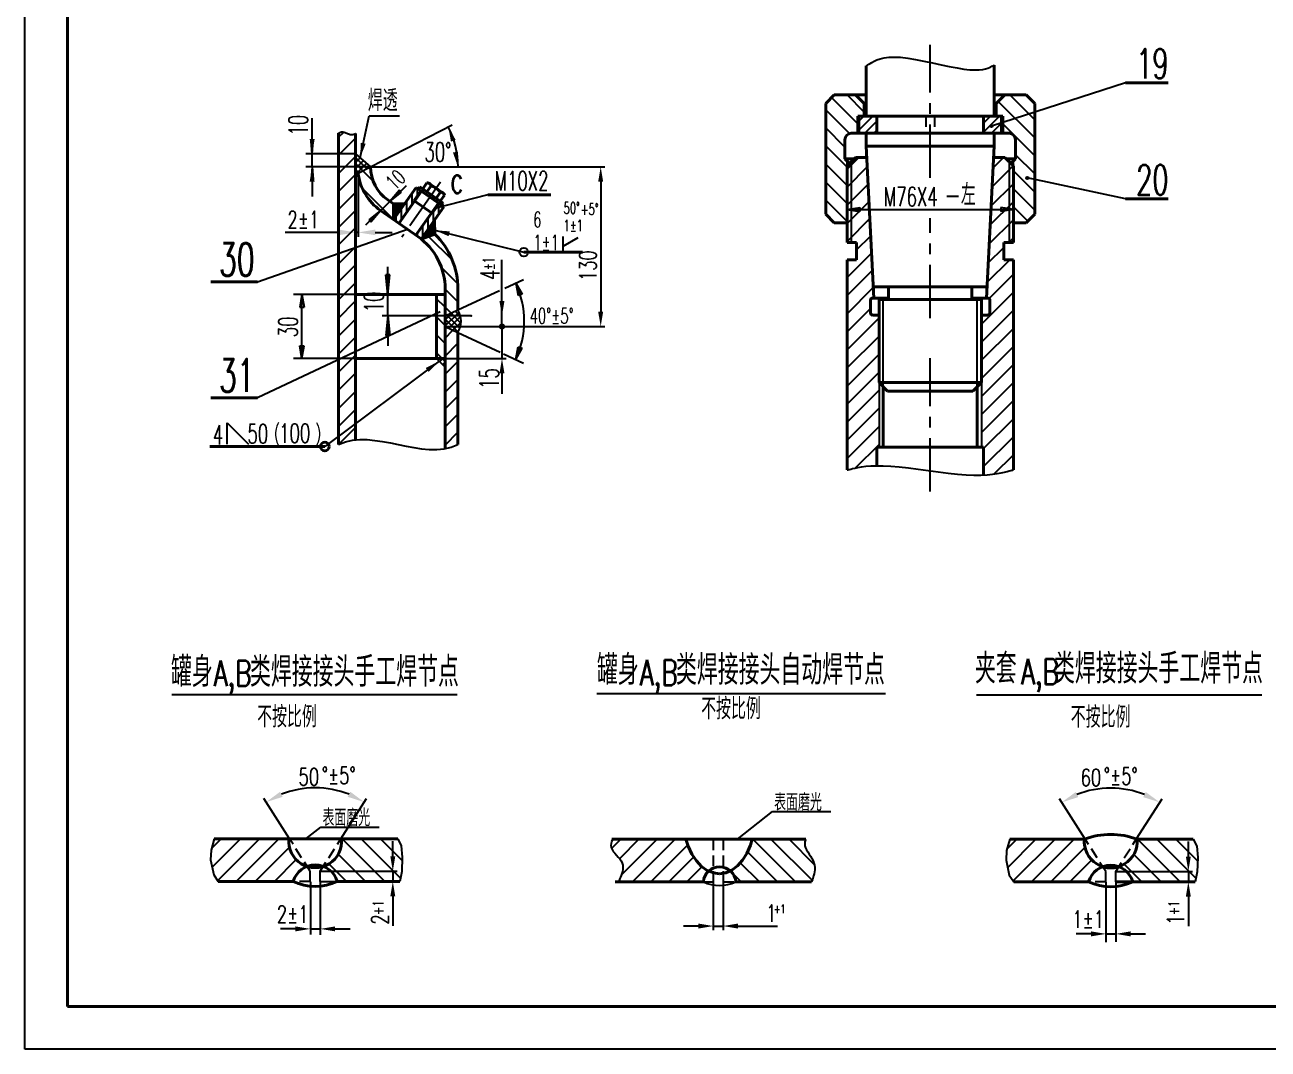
# Model space of a CAD drawing. Extents: x 1471 to 2065, y -218 to 623.
# Drawn here: x 1470.6 to 1762.1, y -218.3 to 22.1 of the extents above; entities that cross this region are included whole.
import ezdxf

# ---------------------------------------------------------------- set-up
doc = ezdxf.new("R2010")
doc.units = 0
doc.header["$LTSCALE"] = 10
doc.header["$MEASUREMENT"] = 0
doc.linetypes.add('CENTER', pattern=[2, 1.25, -0.25, 0.25, -0.25])
doc.linetypes.add('HIDDEN', pattern=[0.375, 0.25, -0.125])
doc.layers.get('0').update_dxf_attribs({"linetype": 'CONTINUOUS', "lineweight": 25})
doc.layers.get('DEFPOINTS').update_dxf_attribs({"linetype": 'CONTINUOUS', "lineweight": 25})
for name, color, linetype, lineweight in [('1', 1, 'CONTINUOUS', 40), ('2', 3, 'CENTER', 25), ('3', 5, 'HIDDEN', 25)]:
    doc.layers.add(name, color=color, linetype=linetype, lineweight=lineweight)
doc.styles.add('HZ', font='txt', dxfattribs={"width": 0.5, "bigfont": 'hztxt'})
doc.styles.get("Standard").update_dxf_attribs({"font": 'txt.shx', "width": 0.7, "bigfont": 'hztxt.shx'})
doc.dimstyles.new('1', dxfattribs={"dimtxt": 0.18, "dimasz": 0.18, "dimexe": 0.18, "dimexo": 0.0625, "dimgap": 0.09, "dimtad": 0, "dimtih": 1, "dimtoh": 1, "dimdec": 4, "dimzin": 0, "dimdsep": 46, "dimtxsty": 'Standard', "dimcen": 0.09, "dimadec": 0, "dimazin": 0, "dimtfac": 1, "dimtdec": 4, "dimtofl": 0, "dimtmove": 0, "dimatfit": 3, "dimfxl": 1, "dimtolj": 1, "dimtzin": 0, "dimarcsym": 0})
doc.dimstyles.get("Standard").update_dxf_attribs({"dimtxt": 0.18, "dimasz": 0.18, "dimexe": 0.18, "dimexo": 0.0625, "dimgap": 0.09, "dimtad": 0, "dimtih": 1, "dimtoh": 1, "dimdec": 4, "dimzin": 0, "dimdsep": 46, "dimtxsty": 'Standard', "dimcen": 0.09, "dimadec": 0, "dimazin": 0, "dimtfac": 1, "dimtdec": 4, "dimtofl": 0, "dimtmove": 0, "dimatfit": 3, "dimfxl": 1, "dimtolj": 1, "dimtzin": 0, "dimarcsym": 0})
pattern_1 = [(90, (696.412, -227.6476), (-1.25, 2e-16), [])]

# ---------------------------------------------------------------- blocks, each defined once
blk = doc.blocks.new('*D168')
at = {"color": 0, "linetype": 'Continuous', "lineweight": -2}
for p, q in [((1548.13, -12.74), (1548.13, -27.64)), ((1548.73, -12.74), (1548.73, -27.64)), ((1544.13, -26.64), (1531.6, -26.64)), ((1548.73, -26.64), (1548.13, -26.64)), ((1552.73, -26.64), (1556.73, -26.64))]:
    blk.add_line(p, q, dxfattribs=at)
at = {"color": 0, "linetype": 'Continuous'}
for points in [[(1544.13, -25.97), (1544.13, -27.3), (1548.13, -26.64)], [(1552.73, -25.97), (1552.73, -27.3), (1548.73, -26.64)]]:
    blk.add_solid(points, dxfattribs=at)
at = {"layer": 'DEFPOINTS', "color": 0, "linetype": 'Continuous'}
for p in [(1548.13, -12.74), (1548.73, -12.74), (1548.13, -26.64)]:
    blk.add_point(p, dxfattribs=at)
at = {"color": 0, "linetype": 'Continuous', "insert": (1535.87, -23.64), "char_height": 4, "attachment_point": 5}
blk.add_mtext('\\A1;2%%P1', dxfattribs=at)
blk = doc.blocks.new('*D148')
for p, q in [((-296.50306, 340.205817), (-295.988302, 338.568384)), ((-295.988302, 338.568384), (-295.120988, 336.707672)), ((-282.223451, 336.88435), (-281.407431, 338.768122)), ((-281.407431, 338.768122), (-280.998385, 340.205817)), ((-295.120988, 336.707672), (-294.06124, 335.105733)), ((-283.238921, 335.253983), (-282.223451, 336.88435)), ((-294.06124, 335.105733), (-292.841257, 333.811241)), ((-292.841257, 333.811241), (-291.498108, 332.863529)), ((-291.498108, 332.863529), (-290.072604, 332.291392)), ((-287.148969, 332.331442), (-285.739672, 332.942411)), ((-285.739672, 332.942411), (-284.422987, 333.92656)), ((-284.422987, 333.92656), (-283.238921, 335.253983)), ((-290.072604, 332.291392), (-288.608058, 332.112215)), ((-288.608058, 332.112215), (-287.148969, 332.331442))]:
    blk.add_line(p, q)
blk = doc.blocks.new('*D169')
at = {"color": 0, "linetype": 'Continuous', "lineweight": -2}
for p, q in [((1632.02, -179.04), (1632.02, -190.42)), ((1634.32, -179.03), (1634.32, -190.42)), ((1628.52, -189.42), (1625.02, -189.42)), ((1632.02, -189.42), (1634.32, -189.42)), ((1637.82, -189.42), (1647.05, -189.42))]:
    blk.add_line(p, q, dxfattribs=at)
at = {"color": 0, "linetype": 'Continuous'}
for points in [[(1628.52, -188.84), (1628.52, -190.01), (1632.02, -189.42)], [(1637.82, -188.84), (1637.82, -190.01), (1634.32, -189.42)]]:
    blk.add_solid(points, dxfattribs=at)
at = {"layer": 'DEFPOINTS', "color": 0, "linetype": 'Continuous'}
for p in [(1632.02, -179.04), (1634.32, -179.03), (1634.32, -189.42)]:
    blk.add_point(p, dxfattribs=at)
at = {"color": 0, "linetype": 'Continuous', "insert": (1645.59, -186.42), "char_height": 4, "attachment_point": 5}
blk.add_mtext('\\A1;1', dxfattribs=at)
blk = doc.blocks.new('*D149')
for p, q in [((-314.053985, 339.166137), (-314.09185, 338.697083)), ((-314.09185, 338.697083), (-314.024083, 338.232153)), ((-313.932407, 339.629524), (-314.053985, 339.166137)), ((-313.749031, 340.077454), (-313.932407, 339.629524)), ((-314.024083, 338.232153), (-313.837405, 337.778755)), ((-313.837405, 337.778755), (-313.553089, 337.334768)), ((-313.553089, 337.334768), (-313.201045, 336.89569)), ((-313.201045, 336.89569), (-312.811182, 336.457018)), ((-312.811182, 336.457018), (-312.413412, 336.014251)), ((-312.413412, 336.014251), (-312.037643, 335.562886)), ((-312.037643, 335.562886), (-311.713787, 335.098421)), ((-311.713787, 335.098421), (-311.471753, 334.616353)), ((-311.409395, 332.596304), (-311.538414, 332.124813)), ((-311.471753, 334.616353), (-311.333473, 334.114903)), ((-311.320257, 333.093041), (-311.409395, 332.596304)), ((-311.333473, 334.114903), (-311.288962, 333.603186)), ((-311.288962, 333.603186), (-311.320257, 333.093041)), ((-312.308171, 330.246654), (-312.326156, 330.205817)), ((-312.320827, 330.217917), (-312.32549, 330.20733)), ((-312.283526, 330.302616), (-312.308171, 330.246654)), ((-312.242895, 330.394876), (-312.283526, 330.302616)), ((-312.182281, 330.532512), (-312.242895, 330.394876)), ((-312.097688, 330.724596), (-312.182281, 330.532512)), ((-311.98512, 330.980204), (-312.097688, 330.724596)), ((-311.844239, 331.304926), (-311.98512, 330.980204)), ((-311.68935, 331.690408), (-311.844239, 331.304926)), ((-311.538414, 332.124813), (-311.68935, 331.690408))]:
    blk.add_line(p, q)
blk = doc.blocks.new('*D150')
for p, q in [((-268.610376, 339.570699), (-268.658157, 339.121862)), ((-268.658157, 339.121862), (-268.615576, 338.657542)), ((-268.615576, 338.657542), (-268.470916, 338.182375)), ((-268.491274, 339.998581), (-268.610376, 339.570699)), ((-268.470916, 338.182375), (-268.241775, 337.697677)), ((-268.241775, 337.697677), (-267.953079, 337.20393)), ((-267.953079, 337.20393), (-267.629751, 336.701617)), ((-267.629751, 336.701617), (-267.296718, 336.19122)), ((-267.296718, 336.19122), (-266.978904, 335.673221)), ((-266.978904, 335.673221), (-266.701234, 335.148105)), ((-266.701234, 335.148105), (-266.488634, 334.616353)), ((-266.488634, 334.616353), (-266.35951, 334.079953)), ((-266.3702, 332.52895), (-266.459151, 332.063055)), ((-266.314483, 333.02674), (-266.3702, 332.52895)), ((-266.35951, 334.079953), (-266.306189, 333.546911)), ((-266.306189, 333.546911), (-266.314483, 333.02674)), ((-267.021229, 330.245158), (-267.034464, 330.205817)), ((-267.030542, 330.217474), (-267.033973, 330.207274)), ((-267.003093, 330.299071), (-267.021229, 330.245158)), ((-266.973194, 330.387953), (-267.003093, 330.299071)), ((-266.928589, 330.520548), (-266.973194, 330.387953)), ((-266.866339, 330.705598), (-266.928589, 330.520548)), ((-266.783502, 330.951845), (-266.866339, 330.705598)), ((-266.679992, 331.26499), (-266.783502, 330.951845)), ((-266.567145, 331.638564), (-266.679992, 331.26499)), ((-266.459151, 332.063055), (-266.567145, 331.638564))]:
    blk.add_line(p, q)
blk = doc.blocks.new('*D151')
for p, q in [((-270.808848, 330.205817), (-280.808848, 340.205817)), ((-276.566207, 340.205817), (-266.916594, 330.556204)), ((-272.323566, 340.205817), (-266.41081, 334.293061)), ((-275.051488, 330.205817), (-282.07431, 337.228639)), ((-279.294129, 330.205817), (-283.759117, 334.670806))]:
    blk.add_line(p, q)
blk = doc.blocks.new('*D171')
at = {"color": 0, "lineweight": -2}
for p, q in [((1573.21, -11.24), (1606.61, -11.24)), ((1605.61, -14.74), (1605.61, -45.24)), ((1584.62, -48.74), (1606.61, -48.74))]:
    blk.add_line(p, q, dxfattribs=at)
at = {"color": 0}
for points in [[(1605.02, -14.74), (1606.19, -14.74), (1605.61, -11.24)], [(1605.02, -45.24), (1606.19, -45.24), (1605.61, -48.74)]]:
    blk.add_solid(points, dxfattribs=at)
at = {"layer": 'DEFPOINTS', "color": 0}
for p in [(1573.21, -11.24), (1584.62, -48.74), (1605.61, -48.74)]:
    blk.add_point(p, dxfattribs=at)
at = {"color": 0, "insert": (1602.61, -34.45), "char_height": 4, "attachment_point": 5, "rotation": 90}
blk.add_mtext('\\A1;130', dxfattribs=at)
blk = doc.blocks.new('*D144')
for p, q in [((-532.528704, -186.752846), (-531.69017, -186.611606)), ((-531.69017, -186.611606), (-530.690178, -186.48688)), ((-530.690178, -186.48688), (-529.515812, -186.393886)), ((-529.515812, -186.393886), (-528.154155, -186.347845)), ((-528.154155, -186.347845), (-526.592293, -186.363974)), ((-526.592293, -186.363974), (-524.81731, -186.457493)), ((-524.81731, -186.457493), (-522.827545, -186.637119)), ((-535.081992, -187.334856), (-535.079435, -187.334249)), ((-535.079435, -187.334249), (-535.06154, -187.329999)), ((-535.06154, -187.329999), (-535.012966, -187.318463)), ((-535.012966, -187.318463), (-534.918375, -187.295998)), ((-534.918375, -187.295998), (-534.762427, -187.258962)), ((-534.762427, -187.258962), (-534.529784, -187.20371)), ((-534.529784, -187.20371), (-534.205106, -187.126601)), ((-534.205106, -187.126601), (-533.773054, -187.023991)), ((-533.773054, -187.023991), (-533.218693, -186.895381)), ((-533.218693, -186.895381), (-532.528704, -186.752846)), ((-522.827545, -186.637119), (-520.666352, -186.885554)), ((-520.666352, -186.885554), (-518.388342, -187.178999)), ((-518.388342, -187.178999), (-516.048123, -187.493655)), ((-516.048123, -187.493655), (-513.700304, -187.805721)), ((-513.700304, -187.805721), (-511.399494, -188.091399)), ((-511.399494, -188.091399), (-509.200302, -188.326889)), ((-509.200302, -188.326889), (-507.157337, -188.48839)), ((-507.157337, -188.48839), (-505.314588, -188.558823)), ((-505.314588, -188.558823), (-503.673559, -188.547983)), ((-503.673559, -188.547983), (-502.225136, -188.472382)), ((-502.225136, -188.472382), (-500.960203, -188.348535)), ((-500.960203, -188.348535), (-499.869645, -188.192956)), ((-499.869645, -188.192956), (-498.944345, -188.022157)), ((-498.944345, -188.022157), (-498.17519, -187.852652)), ((-498.17519, -187.852652), (-497.553063, -187.700956)), ((-497.553063, -187.700956), (-497.067494, -187.580115)), ((-497.067494, -187.580115), (-496.7026, -187.489305)), ((-496.7026, -187.489305), (-496.44114, -187.424236)), ((-496.44114, -187.424236), (-496.265876, -187.380619)), ((-496.265876, -187.380619), (-496.159568, -187.354163)), ((-496.159568, -187.354163), (-496.081992, -187.334856)), ((-496.104977, -187.340577), (-496.084865, -187.335572))]:
    blk.add_line(p, q)
blk = doc.blocks.new('*D145')
for p, q in [((-530.581992, -92.531058), (-530.580144, -92.529906)), ((-530.580144, -92.529906), (-530.56721, -92.521842)), ((-530.56721, -92.521842), (-530.532104, -92.499954)), ((-530.532104, -92.499954), (-530.463739, -92.457331)), ((-530.463739, -92.457331), (-530.351029, -92.38706)), ((-530.351029, -92.38706), (-530.182888, -92.282229)), ((-530.182888, -92.282229), (-529.94823, -92.135927)), ((-529.94823, -92.135927), (-529.635969, -91.941242)), ((-529.635969, -91.941242), (-529.234123, -91.696532)), ((-529.234123, -91.696532), (-528.727137, -91.421238)), ((-528.727137, -91.421238), (-528.098559, -91.140072)), ((-528.098559, -91.140072), (-527.331938, -90.877747)), ((-527.331938, -90.877747), (-526.410823, -90.658973)), ((-526.410823, -90.658973), (-525.318762, -90.508462)), ((-525.318762, -90.508462), (-524.039305, -90.450927)), ((-524.039305, -90.450927), (-522.556, -90.511078)), ((-522.556, -90.511078), (-520.864685, -90.704005)), ((-520.864685, -90.704005), (-519.010348, -91.006312)), ((-519.010348, -91.006312), (-517.050266, -91.384979)), ((-517.050266, -91.384979), (-515.041716, -91.806987)), ((-515.041716, -91.806987), (-513.041975, -92.239317)), ((-513.041975, -92.239317), (-511.108319, -92.64895)), ((-511.108319, -92.64895), (-509.298026, -93.002865)), ((-509.298026, -93.002865), (-507.668373, -93.268046)), ((-507.668373, -93.268046), (-506.263614, -93.420233)), ((-503.26828, -93.341773), (-502.606631, -93.202448)), ((-502.606631, -93.202448), (-502.07862, -93.039123)), ((-502.07862, -93.039123), (-501.663393, -92.871348)), ((-501.663393, -92.871348), (-501.340093, -92.718674)), ((-501.340093, -92.718674), (-501.08986, -92.596671)), ((-501.08986, -92.596671), (-500.901816, -92.504989)), ((-500.901816, -92.504989), (-500.767075, -92.439295)), ((-500.767075, -92.439295), (-500.676755, -92.395259)), ((-500.676755, -92.395259), (-500.62197, -92.368548)), ((-500.62197, -92.368548), (-500.581992, -92.349056)), ((-500.593837, -92.354832), (-500.583473, -92.349778)), ((-506.263614, -93.420233), (-505.075916, -93.470216)), ((-505.075916, -93.470216), (-504.084423, -93.437545)), ((-504.084423, -93.437545), (-503.26828, -93.341773))]:
    blk.add_line(p, q)

msp = doc.modelspace()

# ---------------------------------------------------------------- hatches: boundary and pattern name
h = msp.add_hatch()
h.set_pattern_fill('ANSI31', color=256, scale=10, angle=45, style=0)
h.set_pattern_definition(pattern_1)
h.paths.add_polyline_path([(1561.97312, -19.26477), (1561.7607, -19.11603), (1563.34945, -16.84707), (1562.29319, -16.10747), (1557.03246, -23.62058), (1557.05084, -23.63896), (1558.29855, -24.51261)])
h = msp.add_hatch()
h.set_pattern_fill('ANSI37', color=256, scale=3, style=0)
h.set_pattern_definition([(45, (696.41197, -227.64764), (-0.26516504, 0.26516504), []), (135, (696.41197, -227.64764), (-0.26516504, -0.26516504), [])])
h.paths.add_polyline_path([(1558.7506, -21.16682), (1557.02987, -19.96195), (1557.02987, -23.61799), (1557.03246, -23.62058)])
h.paths.add_polyline_path([(1558.7506, -21.16682), (1559.59426, -19.96195), (1557.02987, -19.96195)])
h.paths.add_polyline_path([(1566.6462, -23.77135), (1565.25665, -25.75583, -0.02671074), (1566.70218, -27.02224)])
h.paths.add_polyline_path([(1565.25665, -25.75583), (1563.53278, -28.21779), (1566.70218, -27.02224, 0.02671074)])
h = msp.add_hatch()
h.set_pattern_fill('ANSI31', color=256, scale=10, angle=45, style=0)
h.set_pattern_definition(pattern_1)
h.paths.add_polyline_path([(1565.96509, -22.06393), (1566.17731, -22.21295), (1567.76907, -19.94609), (1568.82434, -20.68709), (1563.55364, -28.1932), (1563.5301, -28.18219), (1562.28356, -27.30688)])
h = msp.add_hatch()
h.set_pattern_fill('ANSI31', color=256, style=0)
h.set_pattern_definition([(45, (985.236, -377.0608), (-2.245064, 2.245064), [])])
h.paths.add_polyline_path([(1533.4778, -178.9608, -0.236492684), (1536.75926, -175.42131, -0.351149871), (1532.4778, -168.9608), (1514.97211, -168.9608), (1514.22479, -171.63733), (1514.11803, -173.87587), (1514.86534, -177.39357), (1515.93294, -178.9608)])
h = msp.add_hatch()
h.set_pattern_fill('ANSI31', color=256, angle=90, style=0)
h.set_pattern_definition([(135, (985.236, -377.0608), (-2.245064, -2.245064), [])])
h.paths.add_polyline_path([(1558.49447, -178.9608), (1558.95707, -176.64739), (1559.06383, -173.23628), (1558.8503, -170.57136), (1557.99623, -168.9608), (1544.82403, -168.9608, -0.351149869), (1540.54257, -175.42131, -0.236492687), (1543.82403, -178.9608)])
h = msp.add_hatch()
h.set_pattern_fill('ANSI31', color=256, style=0)
h.set_pattern_definition([(45, (1171.809, -377.1277), (-2.245064, 2.245064), [])])
h.paths.add_polyline_path([(1720.05093, -179.02773, -0.236492684), (1723.3324, -175.48823, -0.351149871), (1719.05093, -169.02773), (1701.54524, -169.02773), (1700.79792, -171.70425), (1700.69116, -173.94279), (1701.43848, -177.46049), (1702.50608, -179.02773)])
h = msp.add_hatch()
h.set_pattern_fill('ANSI31', color=256, angle=90, style=0)
h.set_pattern_definition([(135, (1171.809, -377.1277), (-2.245064, -2.245064), [])])
h.paths.add_polyline_path([(1745.06761, -179.02773), (1745.5302, -176.71431), (1745.63696, -173.3032), (1745.42344, -170.63828), (1744.56936, -169.02773), (1731.39717, -169.02773, -0.351149869), (1727.1157, -175.48823, -0.236492687), (1730.39717, -179.02773)])

# ---------------------------------------------------------------- linework, layer by layer
for p, q in [((1470.56088, -218.30934), (1470.56088, 622.69066)), ((1728.71041, 8.47131), (1697.24466, -1.67808)), ((1665.88875, -1.12755), (1659.76576, 4.99544)), ((1667.38875, 1.61509), (1663.38541, 5.61843)), ((1707.38875, -4.44379), (1698.85764, 4.08732)), ((1707.38875, -0.20115), (1701.56918, 5.61843)), ((1663.96209, -3.44353), (1658.38875, 2.12981)), ((1666.13875, -2.67209), (1669.42927, 0.61843)), ((1666.13875, -0.55077), (1667.30795, 0.61843)), ((1695.38875, -3.12058), (1699.12775, 0.61843)), ((1695.38875, -0.99926), (1697.00643, 0.61843)), ((1537.93823, -8.239), (1537.93823, -2.239)), ((1662.88875, -6.61283), (1658.38875, -2.11283)), ((1667.55059, -3.38157), (1670.38875, -0.54341)), ((1669.67191, -3.38157), (1670.38875, -2.66473)), ((1697.24907, -3.38157), (1699.63875, -0.9919)), ((1707.38875, -8.68643), (1699.88875, -1.18643)), ((1537.93823, -8.239), (1537.6891, -5.24936)), ((1538.18737, -5.24936), (1537.6891, -5.24936)), ((1537.93823, -8.239), (1538.18737, -5.24936)), ((1544.13495, -4.30337), (1545.34106, -3.09726)), ((1544.13495, -3.34968), (1544.13527, -3.34951)), ((1544.13495, -8.54601), (1548.13495, -4.54601)), ((1544.13527, -3.34951), (1544.13753, -3.34826)), ((1544.13753, -3.34826), (1544.14367, -3.34486)), ((1544.14367, -3.34486), (1544.15561, -3.33826)), ((1544.15561, -3.33826), (1544.1753, -3.32737)), ((1544.1753, -3.32737), (1544.20468, -3.31112)), ((1544.20468, -3.31112), (1544.24567, -3.28845)), ((1544.24567, -3.28845), (1544.30022, -3.25827)), ((1544.30022, -3.25827), (1544.3699, -3.22043)), ((1544.3699, -3.22043), (1544.45483, -3.17834)), ((1544.45483, -3.17834), (1544.55474, -3.13634)), ((1544.55474, -3.13634), (1544.66939, -3.09874)), ((1544.66939, -3.09874), (1544.79852, -3.06988)), ((1544.79852, -3.06988), (1544.94189, -3.05408)), ((1544.94189, -3.05408), (1545.09923, -3.05567)), ((1545.09923, -3.05567), (1545.2703, -3.07898)), ((1545.2703, -3.07898), (1545.45438, -3.12653)), ((1545.45438, -3.12653), (1545.64888, -3.19369)), ((1545.64888, -3.19369), (1545.85076, -3.27402)), ((1545.85076, -3.27402), (1546.05695, -3.3611)), ((1546.05695, -3.3611), (1546.26442, -3.44848)), ((1546.26442, -3.44848), (1546.47011, -3.52974)), ((1546.47011, -3.52974), (1546.67098, -3.59844)), ((1546.67098, -3.59844), (1546.86396, -3.64814)), ((1546.86396, -3.64814), (1547.04637, -3.67419)), ((1547.04637, -3.67419), (1547.21696, -3.67898)), ((1547.21696, -3.67898), (1547.37484, -3.6667)), ((1547.37484, -3.6667), (1547.51913, -3.6415)), ((1547.51913, -3.6415), (1547.64893, -3.60757)), ((1547.64893, -3.60757), (1547.76336, -3.56908)), ((1547.76336, -3.56908), (1547.86153, -3.5302)), ((1547.86153, -3.5302), (1547.94255, -3.4951)), ((1547.94255, -3.4951), (1548.00606, -3.46709)), ((1548.00606, -3.46709), (1548.05378, -3.44604)), ((1548.05378, -3.44604), (1548.08798, -3.43096)), ((1548.08798, -3.43096), (1548.1109, -3.42085)), ((1548.1109, -3.42085), (1548.12481, -3.41472)), ((1548.12481, -3.41472), (1548.13495, -3.41025)), ((1548.13195, -3.41157), (1548.13458, -3.41041)), ((1699.37039, -3.38157), (1699.63875, -3.11322)), ((1548.13495, -8.239), (1536.43823, -8.239)), ((1537.93823, -11.239), (1537.93823, -8.239)), ((1548.13495, -8.239), (1551.63495, -11.239)), ((1548.13495, -8.78865), (1548.43092, -8.49268)), ((1663.38875, -11.35547), (1658.38875, -6.35547)), ((1707.38875, -12.92907), (1702.88875, -8.42907)), ((1551.63495, -11.239), (1536.43823, -11.239)), ((1537.93823, -11.239), (1537.6891, -14.22864)), ((1537.93823, -11.239), (1537.93823, -17.239)), ((1537.93823, -11.239), (1538.18737, -14.22864)), ((1544.13495, -12.78865), (1548.13495, -8.78865)), ((1550.75921, -11.69046), (1548.13495, -9.06621)), ((1548.13495, -10.20286), (1549.19242, -9.1454)), ((1548.13495, -11.61708), (1549.95392, -9.79811)), ((1549.82605, -12.17153), (1548.13495, -10.48042)), ((1548.42724, -12.739), (1550.71542, -10.45083)), ((1548.72528, -12.739), (1551.63495, -11.239)), ((1551.02916, -11.5513), (1551.47692, -11.10354)), ((1551.63495, -11.239), (1573.21498, -11.239)), ((1663.38875, -15.59812), (1658.38875, -10.59812)), ((1666.13638, -9.03843), (1663.38875, -11.78605)), ((1663.38875, -24.38157), (1663.38875, -9.88157)), ((1668.13365, -11.28379), (1663.38875, -16.02869)), ((1664.38875, -10.03843), (1664.38875, -29.03843)), ((1697.41084, -15.94772), (1702.38875, -10.96982)), ((1697.63394, -11.48198), (1700.0775, -9.03843)), ((1701.38875, -10.03843), (1701.38875, -29.03843)), ((1702.38875, -24.38157), (1702.38875, -9.88157)), ((1538.18737, -14.22864), (1537.6891, -14.22864)), ((1544.13495, -17.03129), (1548.13495, -13.03129)), ((1548.8929, -12.65259), (1548.13495, -11.89464)), ((1548.72528, -12.739), (1548.13495, -12.739)), ((1552.24623, -14.5917), (1549.82605, -12.17153)), ((1707.38875, -17.17171), (1702.38875, -12.17171)), ((1728.71041, -18.78706), (1705.65415, -13.85736)), ((1544.13495, -21.27393), (1548.13495, -17.27393)), ((1557.05084, -23.63896), (1549.70013, -16.28825)), ((1550.50147, -24.82756), (1560.02763, -15.61662)), ((1558.3947, -16.70866), (1556.12184, -19.39317)), ((1556.12184, -19.39317), (1558.88128, -17.21189)), ((1558.88128, -17.21189), (1558.3947, -16.70866)), ((1563.34945, -16.84707), (1561.7607, -19.11603)), ((1663.38875, -19.84076), (1658.38875, -14.84076)), ((1668.33552, -15.32456), (1663.38875, -20.27133)), ((1663.38875, -17.45431), (1663.38875, -23.26656)), ((1697.18775, -20.41346), (1702.38875, -15.21246)), ((1707.38875, -21.41435), (1702.38875, -16.41435)), ((1702.38875, -17.25367), (1702.38875, -23.26656)), ((1567.76907, -19.94609), (1566.17731, -22.21295)), ((1579.17848, -17.83188), (1566.6462, -21.06366)), ((1663.38875, -24.0834), (1658.38875, -19.0834)), ((1668.53739, -19.36533), (1663.38875, -24.51397)), ((1696.96465, -24.8792), (1702.38875, -19.4551)), ((1544.13495, -25.51657), (1548.13495, -21.51657)), ((1553.96491, -21.47872), (1551.20547, -23.66)), ((1551.69205, -24.16323), (1553.96491, -21.47872)), ((1663.38875, -21.26656), (1666.34793, -20.77336)), ((1663.38875, -21.26656), (1702.38875, -21.26656)), ((1663.38875, -21.26656), (1666.34793, -21.75975)), ((1666.34793, -20.77336), (1666.34793, -21.75975)), ((1699.42957, -20.77336), (1699.42957, -21.75975)), ((1702.38875, -21.26656), (1699.42957, -20.77336)), ((1702.38875, -21.26656), (1699.42957, -21.75975)), ((1705.75104, -24.01928), (1702.38875, -20.65699)), ((1525.12736, -38.24775), (1560.29198, -25.90842)), ((1544.13495, -29.57774), (1548.13495, -25.57774)), ((1551.20547, -23.66), (1551.69205, -24.16323)), ((1668.73926, -23.40611), (1663.38875, -28.75662)), ((1696.74155, -29.34494), (1702.38875, -23.69774)), ((1570.82684, -33.17231), (1565.23152, -27.57699)), ((1596.83373, -31.29524), (1596.83373, -27.62192)), ((1596.83373, -29.85059), (1600.31965, -27.80932)), ((1665.63875, -30.74926), (1668.94113, -27.44688)), ((1701.29071, -29.03843), (1702.38875, -27.94038)), ((1701.29071, -29.03843), (1701.38875, -28.94038)), ((1544.13495, -34.00185), (1548.13495, -30.00185)), ((1663.38875, -37.2419), (1669.143, -31.48765)), ((1696.51845, -33.81068), (1700.13875, -30.19038)), ((1544.13495, -38.24449), (1548.13495, -34.24449)), ((1555.65714, -41.239), (1555.65714, -34.71967)), ((1572.09304, -38.68115), (1568.25293, -34.84105)), ((1696.29535, -38.27642), (1701.53335, -33.03843)), ((1555.65714, -41.239), (1555.19446, -36.62212)), ((1556.11982, -36.62212), (1555.19446, -36.62212)), ((1555.65714, -41.239), (1556.11982, -36.62212)), ((1583.08808, -39.73255), (1587.49818, -37.67608)), ((1663.38875, -41.48454), (1669.34487, -35.52842)), ((1696.6814, -42.13302), (1702.38875, -36.42566)), ((1544.13495, -42.48713), (1548.13495, -38.48713)), ((1572.13495, -42.96571), (1569.13495, -39.96571)), ((1572.13495, -44.84007), (1581.89453, -40.28911)), ((1585.68556, -38.52132), (1587.16112, -41.13336)), ((1585.68556, -38.52132), (1586.23421, -41.47073)), ((1663.38875, -45.72718), (1669.54673, -39.56919)), ((1694.88875, -48.1683), (1702.38875, -40.6683)), ((1548.13495, -41.239), (1533.53474, -41.239)), ((1535.53474, -41.239), (1535.04154, -44.19818)), ((1535.53474, -56.239), (1535.53474, -41.239)), ((1535.53474, -41.239), (1536.02794, -44.19818)), ((1544.13495, -46.72977), (1548.13495, -42.72977)), ((1555.65714, -46.239), (1555.65714, -41.239)), ((1555.65714, -46.239), (1555.65714, -41.239)), ((1569.13495, -44.20835), (1567.13495, -42.20835)), ((1587.16112, -41.13336), (1586.23421, -41.47073)), ((1671.88875, -62.88157), (1671.88875, -42.38157)), ((1693.88875, -62.88157), (1693.88875, -42.38157)), ((1567.9375, -45.24552), (1525.12736, -65.48203)), ((1535.04154, -44.19818), (1536.02794, -44.19818)), ((1569.13495, -46.239), (1554.32083, -46.239)), ((1555.65714, -46.239), (1555.19446, -50.85587)), ((1555.65714, -46.239), (1555.65714, -53.239)), ((1555.65714, -46.239), (1556.11982, -50.85587)), ((1569.13495, -48.45099), (1567.13495, -46.45099)), ((1570.51983, -45.59322), (1569.13495, -44.20835)), ((1569.13495, -46.239), (1572.13495, -44.84007)), ((1569.13495, -48.59983), (1572.39326, -45.34152)), ((1569.13495, -47.18562), (1570.90867, -45.4119)), ((1569.55535, -46.04296), (1572.60266, -49.09027)), ((1570.00452, -49.14448), (1572.74056, -46.40843)), ((1570.51983, -45.59322), (1572.8362, -47.90959)), ((1571.4843, -45.14348), (1572.73823, -46.39741)), ((1663.38875, -49.96982), (1668.88875, -44.46982)), ((1694.88875, -52.41094), (1702.38875, -44.91094)), ((1544.13495, -50.97242), (1548.13495, -46.97242)), ((1569.13495, -47.03677), (1572.17191, -50.07373)), ((1569.67461, -48.99064), (1569.13495, -48.45099)), ((1569.13495, -48.739), (1572.13495, -50.13792)), ((1569.13495, -48.739), (1584.62441, -48.739)), ((1570.96899, -49.59422), (1572.84822, -47.71499)), ((1663.38875, -54.21246), (1670.88875, -46.71246)), ((1694.88875, -56.65359), (1702.38875, -49.15359)), ((1544.13495, -55.21506), (1548.13495, -51.21506)), ((1556.11982, -50.85587), (1555.19446, -50.85587)), ((1569.13495, -52.69363), (1567.13495, -50.69363)), ((1569.13495, -51.42826), (1570.96899, -49.59422)), ((1572.13495, -50.13792), (1582.04128, -54.75732)), ((1663.38875, -58.4551), (1670.88875, -50.9551)), ((1535.53474, -56.239), (1535.04154, -53.27982)), ((1535.04154, -53.27982), (1536.02794, -53.27982)), ((1535.53474, -56.239), (1536.02794, -53.27982)), ((1568.43768, -56.239), (1567.13495, -54.93627)), ((1569.13495, -55.6709), (1572.13495, -52.6709)), ((1582.85067, -55.13474), (1587.49818, -57.30191)), ((1585.68556, -56.45667), (1586.23421, -53.50727)), ((1585.68556, -56.45667), (1587.16112, -53.84464)), ((1586.23421, -53.50727), (1587.16112, -53.84464)), ((1663.38875, -62.69774), (1670.88875, -55.19774)), ((1694.88875, -60.89623), (1702.38875, -53.39623)), ((1548.13495, -56.239), (1533.53474, -56.239)), ((1544.13495, -59.4577), (1548.13495, -55.4577)), ((1567.13495, -56.239), (1569.13495, -58.239)), ((1567.1438, -56.24784), (1567.15264, -56.239)), ((1567.8509, -56.95495), (1568.56685, -56.239)), ((1569.13495, -56.93627), (1568.43768, -56.239)), ((1568.55801, -57.66206), (1569.13495, -57.08511)), ((1569.13495, -59.91354), (1572.13495, -56.91354)), ((1694.88875, -65.13887), (1702.38875, -57.63887)), ((1544.13495, -63.70034), (1548.13495, -59.70034)), ((1569.13495, -64.15618), (1572.13495, -61.15618)), ((1663.38875, -66.94038), (1670.88875, -59.44038)), ((1544.13495, -67.94298), (1548.13495, -63.94298)), ((1663.38875, -71.18302), (1670.88875, -63.68302)), ((1670.88875, -61.88157), (1670.88875, -77.03843)), ((1694.88875, -69.38151), (1702.38875, -61.88151)), ((1694.88875, -61.88157), (1694.88875, -77.03843)), ((1569.13495, -68.04742), (1572.13495, -65.04742)), ((1694.88875, -73.62415), (1702.38875, -66.12415)), ((1544.13495, -72.18562), (1548.13495, -68.18562)), ((1569.13495, -72.29006), (1572.13495, -69.29006)), ((1663.38875, -75.42566), (1670.88875, -67.92566)), ((1517.98156, -71.33059), (1522.98156, -76.33059)), ((1517.98156, -76.33059), (1517.98156, -71.33059)), ((1544.13495, -76.42826), (1548.13495, -72.42826)), ((1663.38875, -79.6683), (1670.88875, -72.1683)), ((1695.38875, -77.36679), (1702.38875, -70.36679)), ((1569.13495, -76.5327), (1572.13495, -73.5327)), ((1695.38875, -81.60943), (1702.38875, -74.60943)), ((1665.39453, -81.90516), (1670.88875, -76.41094)), ((1670.14963, -81.3927), (1670.38875, -81.15359)), ((1697.91007, -83.33075), (1702.38875, -78.85207)), ((1505.00553, -135.08083), (1571.97043, -135.08083)), ((1604.66978, -134.82275), (1672.36696, -134.82275)), ((1693.78097, -135.14775), (1760.70288, -135.14775)), ((1637.70824, -169.0398), (1645.87142, -162.57448)), ((1645.87142, -162.57448), (1659.58556, -162.57448)), ((1536.46435, -168.9608), (1539.95003, -166.20011)), ((1539.95003, -166.20011), (1553.66416, -166.20011)), ((1610.3395, -169.0398), (1608.16846, -171.21084)), ((1614.58214, -169.0398), (1610.01257, -173.60938)), ((1618.82478, -169.0398), (1610.48185, -177.38273)), ((1623.06743, -169.0398), (1613.06743, -179.0398)), ((1653.62, -169.24704), (1653.69643, -169.0398)), ((1556.85404, -173.03795), (1556.85404, -169.53795)), ((1617.344, -179.00587), (1626.01526, -170.3346)), ((1743.42718, -173.10488), (1743.42718, -169.60488)), ((1621.55271, -179.0398), (1627.41403, -173.17848)), ((1539.82403, -176.53795), (1557.85404, -176.53795)), ((1556.85404, -176.53795), (1556.85404, -178.9608)), ((1625.79535, -179.0398), (1629.34668, -175.48847)), ((1636.23084, -176.69613), (1638.57451, -179.0398)), ((1726.39717, -176.60488), (1744.42718, -176.60488)), ((1743.42718, -176.60488), (1743.42718, -179.02773)), ((1537.5217, -179.04617), (1537.5217, -191.37921)), ((1539.82403, -178.9608), (1539.82403, -191.45378)), ((1724.09483, -179.11309), (1724.09483, -193.19634)), ((1726.39717, -179.02773), (1726.39717, -193.09562)), ((1556.85404, -182.4608), (1556.85404, -189.3608)), ((1743.42718, -182.52773), (1743.42718, -189.42773)), ((1534.0217, -190.08644), (1530.5217, -190.08644)), ((1537.5217, -190.08644), (1539.82403, -190.08644)), ((1543.32403, -190.08644), (1546.82403, -190.08644)), ((1720.59483, -191.26222), (1717.09483, -191.26222)), ((1724.09483, -191.26222), (1726.39717, -191.26222)), ((1729.89717, -191.26222), (1733.39717, -191.26222)), ((2064.56088, -218.30934), (1470.56088, -218.30934))]:
    msp.add_line(p, q)
at = {"color": 0, "linetype": 'ByBlock'}
for p, q in [((1537.93823, -4.739), (1537.93823, 0.19167)), ((1551.63495, -11.239), (1570.758, -1.38065)), ((1548.13495, -8.239), (1536.93823, -8.239)), ((1537.93823, -11.239), (1537.93823, -8.239)), ((1551.63495, -11.239), (1536.93823, -11.239)), ((1537.93823, -14.739), (1537.93823, -18.239)), ((1582.45137, -48.739), (1582.45137, -33.09502)), ((1582.46112, -45.239), (1582.46112, -41.739)), ((1575.23907, -46.239), (1554.32083, -46.239)), ((1582.46112, -48.739), (1582.46112, -56.239)), ((1582.45137, -52.239), (1582.45137, -55.739)), ((1569.13495, -56.239), (1583.46112, -56.239)), ((1582.46112, -59.739), (1582.46112, -64.51999)), ((1532.65062, -168.9608), (1526.61605, -159.48842)), ((1544.65121, -168.9608), (1550.68578, -159.48842)), ((1719.22376, -169.02773), (1713.18918, -159.55534)), ((1731.22435, -169.02773), (1737.25892, -159.55534))]:
    msp.add_line(p, q, dxfattribs=at)
at = {"color": 6, "linetype": 'ByBlock'}
msp.add_line((1539.82403, -178.9608), (1557.85404, -178.9608), dxfattribs=at)
for points in [[(1514.97211, -168.9608), (1514.22479, -171.63733), (1514.11803, -173.87587), (1514.86534, -177.39357), (1515.93294, -178.9608)], [(1557.99623, -168.9608), (1558.8503, -170.57136), (1559.06383, -173.23628), (1558.95707, -176.64739), (1558.49447, -178.9608)], [(1701.54524, -169.02773), (1700.79792, -171.70425), (1700.69116, -173.94279), (1701.43848, -177.46049), (1702.50608, -179.02773)], [(1744.56936, -169.02773), (1745.42344, -170.63828), (1745.63696, -173.3032), (1745.5302, -176.71431), (1745.06761, -179.02773)]]:
    msp.add_lwpolyline(points)
for centre, radius in [((1697.24466, -1.67808), 0.25), ((1705.65415, -13.85736), 0.25), ((1587.55312, -31.29524), 1), ((1582.46112, -48.739), 0.52603)]:
    msp.add_circle(centre, radius)
at = {"color": 0, "linetype": 'ByBlock'}
for centre, radius, start, end in [((1551.63495, -11.239), 20.5146, 0, 27.2720943), ((1538.65092, -178.37938), 21.3988, 68.2257464, 111.7742536), ((1725.22405, -178.4463), 21.3988, 68.2257464, 111.7742536)]:
    msp.add_arc(centre, radius, start, end, dxfattribs=at)
for centre, radius, start, end in [((1566.45432, -47.489), 21.21933, 335, 25), ((1567.60862, -47.489), 5.24447, 329.662766, 30.337234), ((1633.50059, -171.15125), 8.76366, 244.176845, 295.823155)]:
    msp.add_arc(centre, radius, start, end)
at = {"start_tangent": (0.898457911, 0.439059656), "end_tangent": (0.897751221, 0.440502832)}
msp.add_spline([(1544.13495, -76.42826), (1572.13495, -76.42826)], degree=3, dxfattribs=at)
at = {"color": 0, "linetype": 'ByBlock'}
for p in [(1537.93823, -8.239), (1571.89188, -7.99774), (1569.13495, -41.239), (1575.23907, -46.239), (1582.46112, -56.239)]:
    msp.add_point(p, dxfattribs=at)
for p in [(1548.13495, -8.239), (1551.63495, -11.239), (1551.63495, -11.239), (1551.63495, -11.239), (1551.63495, -11.239), (1548.72528, -12.739), (1569.13495, -56.239), (1539.82403, -190.08644), (1726.39717, -191.26222)]:
    msp.add_point(p)
for points in [[(1570.49308, -5.33186), (1571.59222, -4.9407), (1569.86916, -1.83887)], [(1537.3549, -4.739), (1538.52157, -4.739), (1537.93823, -8.239)], [(1572.10655, -7.69098), (1570.95817, -7.89671), (1572.14955, -11.239)], [(1537.3549, -14.739), (1538.52157, -14.739), (1537.93823, -11.239)], [(1581.86803, -42.739), (1583.0347, -42.739), (1582.45137, -46.239)], [(1581.87779, -59.739), (1583.04445, -59.739), (1582.46112, -56.239)], [(1531.0171, -159.10061), (1530.40894, -157.91405), (1527.15335, -160.33181)], [(1546.89289, -157.91405), (1546.28473, -159.10061), (1550.14848, -160.33181)], [(1717.59024, -159.16753), (1716.98207, -157.98097), (1713.72648, -160.39874)], [(1733.46603, -157.98097), (1732.85787, -159.16753), (1736.72162, -160.39874)]]:
    msp.add_solid(points, dxfattribs=at)
for points in [[(1556.27071, -173.03795), (1557.43737, -173.03795), (1556.85404, -176.53795)], [(1742.84384, -173.10488), (1744.01051, -173.10488), (1743.42718, -176.60488)], [(1556.27071, -182.4608), (1557.43737, -182.4608), (1556.85404, -178.9608)], [(1742.84384, -182.52773), (1744.01051, -182.52773), (1743.42718, -179.02773)], [(1534.0217, -189.50311), (1534.0217, -190.66978), (1537.5217, -190.08644)], [(1543.32403, -189.50311), (1543.32403, -190.66978), (1539.82403, -190.08644)], [(1720.59483, -190.67889), (1720.59483, -191.84556), (1724.09483, -191.26222)], [(1729.89717, -190.67889), (1729.89717, -191.84556), (1726.39717, -191.26222)]]:
    msp.add_solid(points)
at = {"layer": '1'}
for p, q in [((1480.56088, -208.30934), (1480.56088, 597.69066)), ((1667.88875, 12.42973), (1667.88875, 0.61843)), ((1697.88875, 12.61173), (1697.88875, 0.61843)), ((1738.71041, 8.47131), (1728.71041, 8.47131)), ((1660.38875, 5.61843), (1658.38875, 3.61843)), ((1658.38875, 3.61843), (1658.38875, -22.38157)), ((1667.88875, 5.61843), (1660.38875, 5.61843)), ((1667.38875, 3.61843), (1665.38875, 5.61843)), ((1667.38875, 3.61843), (1667.88875, 3.61843)), ((1667.38875, 3.61843), (1667.38875, 0.61843)), ((1705.38875, 5.61843), (1697.88875, 5.61843)), ((1697.88875, 3.61843), (1698.38875, 3.61843)), ((1698.38875, 3.61843), (1700.38875, 5.61843)), ((1698.38875, 3.61843), (1698.38875, 0.61843)), ((1707.38875, 3.61843), (1705.38875, 5.61843)), ((1707.38875, -22.38157), (1707.38875, 3.61843)), ((1665.88875, 0.61843), (1665.88875, -3.38157)), ((1699.88875, 0.61843), (1665.88875, 0.61843)), ((1666.13875, -3.38157), (1666.13875, 0.61843)), ((1666.13875, 0.61843), (1681.88875, 0.61843)), ((1670.38875, -3.38157), (1670.38875, 0.61843)), ((1699.63875, 0.61843), (1679.18455, 0.61843)), ((1695.38875, -3.38157), (1695.38875, 0.61843)), ((1699.63875, -3.38157), (1699.63875, 0.61843)), ((1699.88875, -3.38157), (1699.88875, 0.61843)), ((1544.13495, -3.34968), (1544.13495, -76.42826)), ((1548.13495, -3.41025), (1548.13495, -75.3263)), ((1662.88875, -4.88157), (1662.88875, -9.38157)), ((1701.38875, -3.38157), (1664.38875, -3.38157)), ((1681.88875, -3.38157), (1666.13875, -3.38157)), ((1667.88875, -6.38157), (1667.88875, -3.38157)), ((1683.88875, -3.38157), (1699.63875, -3.38157)), ((1697.88875, -6.38157), (1697.88875, -3.38157)), ((1702.88875, -9.38157), (1702.88875, -4.88157)), ((1667.88875, -6.38157), (1697.88875, -6.38157)), ((1667.88875, -6.38157), (1669.67009, -42.03843)), ((1697.88875, -6.38157), (1696.10741, -42.03843)), ((1662.88875, -9.38157), (1665.0456, -9.38157)), ((1662.88875, -9.38157), (1663.96718, -10.46)), ((1665.38875, -9.03843), (1663.38875, -11.03843)), ((1663.38875, -11.03843), (1663.38875, -29.03843)), ((1665.38875, -9.03843), (1668.13875, -9.03843)), ((1697.63875, -9.03843), (1700.38875, -9.03843)), ((1702.38875, -11.03843), (1700.38875, -9.03843)), ((1702.88875, -9.38157), (1700.7319, -9.38157)), ((1702.88875, -9.38157), (1701.81032, -10.46)), ((1702.38875, -11.03843), (1702.38875, -29.03843)), ((1562.29319, -16.10747), (1557.02987, -23.62427)), ((1563.56187, -16.99581), (1558.29855, -24.51261)), ((1562.29319, -16.10747), (1568.81495, -20.67406)), ((1563.18001, -15.92639), (1562.80318, -16.46457)), ((1563.18001, -15.92639), (1568.68181, -19.77879)), ((1564.82153, -15.041), (1563.86549, -16.40636)), ((1564.82153, -15.041), (1565.16701, -14.98128)), ((1565.8351, -15.67421), (1564.84312, -17.09091)), ((1565.16701, -14.98128), (1568.89032, -17.58837)), ((1568.01068, -17.19757), (1567.0187, -18.61426)), ((1557.02987, -19.96195), (1555.68598, -19.02094)), ((1557.02987, -19.96195), (1559.59426, -19.96195)), ((1557.02987, -23.62427), (1557.02987, -19.96195)), ((1561.7607, -19.11603), (1566.17937, -22.21002)), ((1567.54628, -19.78572), (1562.28296, -27.30252)), ((1568.95237, -17.93344), (1567.99633, -19.29881)), ((1568.68181, -19.77879), (1568.30497, -20.31696)), ((1568.95237, -17.93344), (1568.89032, -17.58837)), ((1579.17848, -17.83188), (1593.90366, -17.83188)), ((1738.71041, -18.78706), (1728.71041, -18.78706)), ((1562.7386, -27.62157), (1553.96525, -21.4784)), ((1568.81495, -20.67406), (1563.53278, -28.21779)), ((1658.38875, -22.38157), (1660.38875, -24.38157)), ((1705.38875, -24.38157), (1707.38875, -22.38157)), ((1566.70218, -27.02224), (1566.6462, -23.77135)), ((1660.38875, -24.38157), (1663.38875, -24.38157)), ((1702.38875, -24.38157), (1705.38875, -24.38157)), ((1563.53278, -28.21779), (1566.70218, -27.02224)), ((1663.38875, -29.03843), (1665.63875, -29.03843)), ((1665.63875, -29.03843), (1665.63875, -33.03843)), ((1700.13875, -29.03843), (1700.13875, -33.03843)), ((1700.13875, -29.03843), (1702.38875, -29.03843)), ((1587.55312, -31.29524), (1601.32562, -31.29524)), ((1663.38875, -33.03843), (1663.38875, -82.37407)), ((1663.38875, -33.03843), (1665.63875, -33.03843)), ((1700.13875, -33.03843), (1702.38875, -33.03843)), ((1702.38875, -33.03843), (1702.38875, -82.37407)), ((1514.19871, -38.24775), (1525.12736, -38.24775)), ((1569.13495, -46.239), (1569.13495, -39.90885)), ((1572.13495, -44.84007), (1572.13495, -39.90885)), ((1696.24014, -39.38157), (1669.53736, -39.38157)), ((1673.13875, -41.88157), (1673.13875, -39.88157)), ((1692.63875, -41.88157), (1692.63875, -39.88157)), ((1569.13495, -41.239), (1548.13495, -41.239)), ((1567.13495, -56.239), (1567.13495, -41.239)), ((1668.88875, -42.53843), (1668.88875, -45.53843)), ((1669.38875, -42.03843), (1673.13875, -42.03843)), ((1670.88875, -61.88157), (1670.88875, -42.38157)), ((1694.88875, -42.38157), (1670.88875, -42.38157)), ((1696.38875, -42.03843), (1692.63875, -42.03843)), ((1694.88875, -61.88157), (1694.88875, -42.38157)), ((1696.88875, -42.53843), (1696.88875, -45.53843)), ((1569.13495, -77.39614), (1569.13495, -46.239)), ((1670.88875, -46.03843), (1669.38875, -46.03843)), ((1694.88875, -46.03843), (1696.38875, -46.03843)), ((1572.13495, -76.42826), (1572.13495, -50.13792)), ((1569.13495, -56.239), (1548.13495, -56.239)), ((1670.88875, -61.88157), (1694.88875, -61.88157)), ((1670.88875, -61.88157), (1672.88875, -63.88157)), ((1671.88875, -62.88157), (1671.88875, -77.03843)), ((1672.88875, -63.88157), (1692.88875, -63.88157)), ((1694.88875, -61.88157), (1692.88875, -63.88157)), ((1693.88875, -62.88157), (1693.88875, -77.03843)), ((1514.19871, -65.48203), (1525.12736, -65.48203)), ((1513.90594, -76.90146), (1540.90691, -76.90146)), ((1695.38875, -77.03843), (1670.38875, -77.03843)), ((1670.38875, -77.03843), (1670.38875, -81.3878)), ((1695.38875, -77.03843), (1695.38875, -83.55632)), ((1532.4778, -168.9608), (1514.97211, -168.9608)), ((1532.4778, -168.9608), (1544.94783, -168.9608)), ((1557.99623, -168.9608), (1544.82403, -168.9608)), ((1608.25104, -169.0398), (1625.60822, -169.0398)), ((1625.60822, -169.0398), (1641.11289, -169.0398)), ((1641.11289, -169.0398), (1653.69643, -169.0398)), ((1719.05093, -169.02773), (1701.54524, -169.02773)), ((1744.56936, -169.02773), (1731.39717, -169.02773)), ((1515.93294, -178.9608), (1533.4778, -178.9608)), ((1558.49447, -178.9608), (1543.82403, -178.9608)), ((1608.99379, -179.0398), (1629.68319, -179.0398)), ((1655.04484, -179.0398), (1637.318, -179.0398)), ((1702.50608, -179.02773), (1720.05093, -179.02773)), ((1726.39717, -179.02773), (1744.42718, -179.02773)), ((1745.06761, -179.02773), (1730.39717, -179.02773)), ((2054.56088, -208.30934), (1480.56088, -208.30934))]:
    msp.add_line(p, q, dxfattribs=at)
msp.add_circle((1540.90691, -76.90146), 1, dxfattribs=at)
for centre, radius, start, end in [((1664.38875, -4.88157), 1.5, 90, 180), ((1701.38875, -4.88157), 1.5, 0, 90), ((1561.13495, -11.239), 9.5, 180, 235), ((1561.13495, -11.239), 12.5, 186.892103, 235), ((1554.13495, -39.90885), 15, 0, 55), ((1554.13495, -39.90885), 18, 0, 45.71888), ((1672.63875, -39.88157), 0.5, 0, 90), ((1693.13875, -39.88157), 0.5, 90, 180), ((1669.38875, -42.53843), 0.5, 90, 180), ((1672.63875, -41.88157), 0.5, 270, 0), ((1693.13875, -41.88157), 0.5, 180, 270), ((1696.38875, -42.53843), 0.5, 0, 90), ((1669.38875, -45.53843), 0.5, 180, 270), ((1696.38875, -45.53843), 0.5, 270, 0), ((1538.65092, -169.51874), 6.19828, 174.8355358, 5.1644647), ((1725.22405, -169.58566), 6.19828, 174.8355358, 5.1644647), ((1725.22405, -185.71079), 17.78854, 69.694366, 110.305634), ((1538.65092, -180.46593), 5.38763, 16.2224594, 163.7775383), ((1633.50059, -179.36614), 3.83133, 4.886219, 174.615911), ((1725.22405, -180.53285), 5.38763, 16.2224594, 163.7775383), ((1538.65092, -168.01448), 12.10715, 244.7050682, 295.2949318), ((1725.22405, -168.0814), 12.10715, 244.7050682, 295.2949318)]:
    msp.add_arc(centre, radius, start, end, dxfattribs=at)
for points, start_tangent, end_tangent in [([(1564.82153, -15.041), (1565.47223, -15.19499), (1565.8351, -15.67421)], (0.978842628, 0.20461454), (0.175834645, -0.984419716)), ([(1565.8351, -15.67421), (1567.02867, -16.28482), (1568.01068, -17.19757)], (0.951610421, -0.307307023), (0.637406266, -0.770527904)), ([(1568.95237, -17.93344), (1568.58511, -17.37466), (1568.01068, -17.19757)], (-0.142509122, 0.989793489), (-0.985190933, -0.171460854))]:
    msp.add_spline(points, degree=3, dxfattribs=dict(at, start_tangent=start_tangent, end_tangent=end_tangent))
at = {"layer": '2'}
for p, q in [((1682.88875, -13.84271), (1682.88875, 17.39047)), ((1568.04428, -14.8526), (1558.99663, -27.75577)), ((1682.88875, -46.74842), (1682.88875, -23.273)), ((1682.88875, -87.44265), (1682.88875, -56.17871))]:
    msp.add_line(p, q, dxfattribs=at)
at = {"layer": '3'}
for p, q in [((1681.88875, 0.61843), (1681.88875, -3.38157)), ((1683.88875, 0.61843), (1683.88875, -3.38157)), ((1532.4778, -168.9608), (1532.65062, -168.9608)), ((1537.4778, -176.53795), (1532.65062, -168.9608)), ((1539.82403, -176.53795), (1544.65121, -168.9608)), ((1544.82403, -168.9608), (1544.65121, -168.9608)), ((1632.0205, -169.0786), (1632.0205, -179.0398)), ((1641.11289, -169.0398), (1634.36674, -169.0398)), ((1634.36674, -169.0786), (1634.36674, -179.0398)), ((1719.05093, -169.02773), (1719.22376, -169.02773)), ((1724.05093, -176.60488), (1719.22376, -169.02773)), ((1726.39717, -169.06726), (1726.4367, -169.02773)), ((1726.39717, -176.60488), (1731.22435, -169.02773)), ((1731.39717, -169.02773), (1731.22435, -169.02773)), ((1537.4778, -178.9608), (1537.4778, -176.53795)), ((1539.82403, -178.9608), (1539.82403, -176.53795)), ((1724.05093, -179.02773), (1724.05093, -176.60488)), ((1726.39717, -179.02773), (1726.39717, -176.60488)), ((1537.4778, -178.9608), (1533.4778, -178.9608)), ((1539.82403, -178.9608), (1542.31661, -178.9608)), ((1629.68319, -179.0398), (1632.0205, -179.0398)), ((1634.32905, -179.0398), (1637.318, -179.0398)), ((1724.05093, -179.02773), (1720.05093, -179.02773)), ((1726.39717, -179.02773), (1728.88975, -179.02773))]:
    msp.add_line(p, q, dxfattribs=at)
at = {"layer": 'DEFPOINTS', "color": 0, "linetype": 'ByBlock'}
for p in [(1534.62895, -157.36195), (1721.20209, -157.42887), (1514.97211, -168.9608), (1532.65062, -168.9608), (1544.65121, -168.9608), (1701.54524, -169.02773), (1719.22376, -169.02773), (1731.22435, -169.02773), (1537.4778, -176.53795), (1539.82403, -176.53795), (1539.82403, -176.53795), (1724.05093, -176.60488), (1726.39717, -176.60488), (1726.39717, -176.60488), (1515.93294, -178.9608), (1537.5217, -179.04617), (1539.82403, -178.9608), (1539.82403, -178.9608), (1556.85404, -178.9608), (1702.50608, -179.02773), (1724.09483, -179.11309), (1726.39717, -179.02773), (1726.39717, -179.02773), (1743.42718, -179.02773)]:
    msp.add_point(p, dxfattribs=at)

# ---------------------------------------------------------------- block references
for name, p in [('*D145', (2198.47074, 104.96079)), ('*D144', (2198.47074, 104.96079)), ('*D151', (1922.11128, -509.24562)), ('*D149', (1922.11128, -509.24562)), ('*D150', (1922.11128, -509.24562))]:
    msp.add_blockref(name, p)
at = {"layer": '1'}
msp.add_blockref('*D148', (1922.11128, -509.24562), dxfattribs=at)

# ---------------------------------------------------------------- texts
at = {"style": 'HZ', "width": 0.7}
for s, p in [('焊透', (1550.99348, 1.82696)), ('-左', (1686.1936, -20.28935)), ('不按比例', (1629.17658, -140.90753)), ('不按比例', (1525.04042, -142.81046)), ('不按比例', (1715.85689, -142.87738))]:
    msp.add_text(s, height=5, dxfattribs=at).set_placement(p)
for s, height, rotation, width, p in [('10', 4.5, 90, 0.63, (1536.93823, -3.91141)), ('10', 3.6, 44.036216, 0.63, (1557.36528, -16.92269)), ('%%P1', 2.7, 90, 0.63, (1580.69749, -35.48069)), ('4', 4.5, 90, 0.63, (1581.89924, -37.81482)), ('10', 4.5, 90, 0.63, (1554.65714, -45.37962)), ('30', 4.5, 90, 0.63, (1534.53474, -51.239)), ('15', 4.5, 90, 0.63, (1581.70268, -63.37214)), ('+1', 2.5, 90, 0.7, (1554.67618, -186.81964)), ('+1', 2.5, 90, 0.7, (1741.24931, -186.88656))]:
    msp.add_text(s, height=height, rotation=rotation, dxfattribs=dict(width=width)).set_placement(p)
for s, height, width, p in [('30%%d', 4.5, 0.63, (1564.27501, -10.01978)), ('M10X2', 4.5, 0.63, (1580.72887, -16.78568)), ('M76X4', 4.5, 0.63, (1672.02454, -20.50344)), ('50%%d', 2.7, 0.63, (1596.91935, -22.27112)), ('+5%%d', 2.7, 0.63, (1600.87866, -22.54289)), ('6', 3.6, 0.63, (1589.78093, -25.42047)), ('1%%P1', 2.7, 0.63, (1596.90221, -26.38303)), ('1%%P1', 3.6, 0.63, (1589.78093, -30.81411)), ('40%%d%%P5%%d', 3.6, 0.63, (1588.94478, -48.00598)), ('4', 4.5, 0.63, (1514.63644, -76.40485)), ('50', 4.5, 0.63, (1522.77041, -76.12681)), ('(', 3.6, 0.63, (1528.98573, -75.51547)), ('100', 4.5, 0.63, (1530.20841, -76.02492)), (')', 3.6, 0.63, (1538.66532, -75.51547)), ('%%D%%P5%%D', 4, 0.7, (1540.20721, -156.07105)), ('%%D%%P5%%D', 4, 0.7, (1723.62398, -156.24517)), ('表面磨光', 4, 0.7, (1646.27214, -162.35758)), ('表面磨光', 4, 0.7, (1540.35074, -165.98321)), ('2%%p1', 4, 0.7, (1529.65143, -188.63939)), ('+1', 2, 0.7, (1646.19122, -186.36002)), ('1%%p1', 4, 0.7, (1716.22457, -189.81517))]:
    msp.add_text(s, height=height, dxfattribs=dict(width=width)).set_placement(p)
at = {"char_height": 4, "attachment_point": 5}
for s, insert in [('50', (1537.16079, -154.40696)), ('60', (1720.57756, -154.58109))]:
    msp.add_mtext(s, dxfattribs=dict(at, insert=insert))
at = {"char_height": 4, "attachment_point": 5, "rotation": 90}
for s, insert in [('2', (1553.85404, -187.89414)), ('\\A1;1', (1740.42718, -187.96106))]:
    msp.add_mtext(s, dxfattribs=dict(at, insert=insert))
at = {"layer": '1'}
for s, height, width, p in [('19', 7, 0.63, (1731.21041, 9.47131)), ('20', 7, 0.63, (1731.21041, -17.78706)), ('c', 6.3, 0.63, (1570.34837, -17.45047)), ('30', 7.7175, 0.63, (1516.10842, -36.84775)), ('31', 7.7175, 0.63, (1516.10842, -64.08203)), ('罐身  类焊接接头自动焊节点', 7, 0.7, (1604.72316, -132.80575)), ('A,B', 6, 0.7, (1514.8542, -133.09952)), ('A,B', 6, 0.7, (1704.19615, -132.72969))]:
    msp.add_text(s, height=height, dxfattribs=dict(at, width=width)).set_placement(p)
at = {"layer": '1', "style": 'HZ', "width": 0.7}
for s, p in [('夹套  类焊接接头手工焊节点', (1693.38335, -132.50633)), ('罐身  类焊接接头手工焊节点', (1504.82061, -133.26619))]:
    msp.add_text(s, height=7, dxfattribs=at).set_placement(p)
at = {"layer": '1', "linetype": 'Continuous', "width": 0.7}
msp.add_text('A,B', height=6, dxfattribs=at).set_placement((1614.80129, -132.93755))

# ---------------------------------------------------------------- dimensions: what is measured, and where the dimension line sits
dim = msp.add_linear_dim(base=(1605.60801, -48.739), p1=(1573.21498, -11.239), p2=(1584.62441, -48.739), angle=90, text='130', dimstyle='Standard', override={"dimtxt": 4, "dimasz": 3.5, "dimexe": 1, "dimexo": 0, "dimgap": 1, "dimtad": 1, "dimtih": 0, "dimtoh": 0, "dimtofl": 1, "dimatfit": 0})
dim.commit()
dim.dimension.update_dxf_attribs({"geometry": '*D171', "text_midpoint": (1605.60801, -34.45296), "dimtype": 160})
at = {"linetype": 'Continuous'}
for base, p1, p2, text, dimstyle, override, picture, middle in [((1548.13495, -26.63665), (1548.72528, -12.739), (1548.13495, -12.739), '2%%P1', 'Standard', {"dimtxt": 4, "dimasz": 4, "dimexe": 1, "dimexo": 0, "dimgap": 1, "dimtad": 1, "dimtih": 0, "dimtoh": 0, "dimtofl": 1, "dimatfit": 0}, '*D168', (1535.86829, -26.63665)), ((1634.31882, -189.42284), (1632.0205, -179.0398), (1634.31882, -179.02675), '1', '1', {"dimtxt": 4, "dimasz": 3.5, "dimexe": 1, "dimexo": 0, "dimgap": 1, "dimtad": 1, "dimtih": 0, "dimtoh": 0, "dimtofl": 1, "dimatfit": 0}, '*D169', (1645.58548, -189.42284))]:
    dim = msp.add_linear_dim(base=base, p1=p1, p2=p2, text=text, dimstyle=dimstyle, override=override, dxfattribs=at)
    dim.commit()
    dim.dimension.update_dxf_attribs({"geometry": picture, "text_midpoint": middle, "dimtype": 160})

# ---------------------------------------------------------------- leaders
for points, override in [([(1549.19242, -9.1454), (1551.28848, 0.72667), (1558.40233, 0.72667)], {"dimtxt": 4, "dimasz": 3.5, "dimexe": 1, "dimexo": 0, "dimgap": 1, "dimtad": 0, "dimtih": 0, "dimtoh": 0, "dimtofl": 1, "dimatfit": 0}), ([(1566.68674, -26.1253), (1587.55312, -31.29524)], {"dimtxt": 4, "dimasz": 3.5, "dimexe": 1, "dimexo": 0, "dimgap": 1, "dimtad": 0, "dimtih": 0, "dimtoh": 0, "dimtofl": 1, "dimatfit": 0}), ([(1567.72375, -56.82779), (1540.90691, -76.90146)], {"dimtxt": 4, "dimasz": 3.5, "dimexe": 1, "dimexo": 0, "dimgap": 1, "dimtad": 1, "dimtih": 0, "dimtoh": 0, "dimtofl": 1})]:
    msp.add_leader(points, dimstyle='Standard', override=override)

doc.saveas('drawing.dxf')
